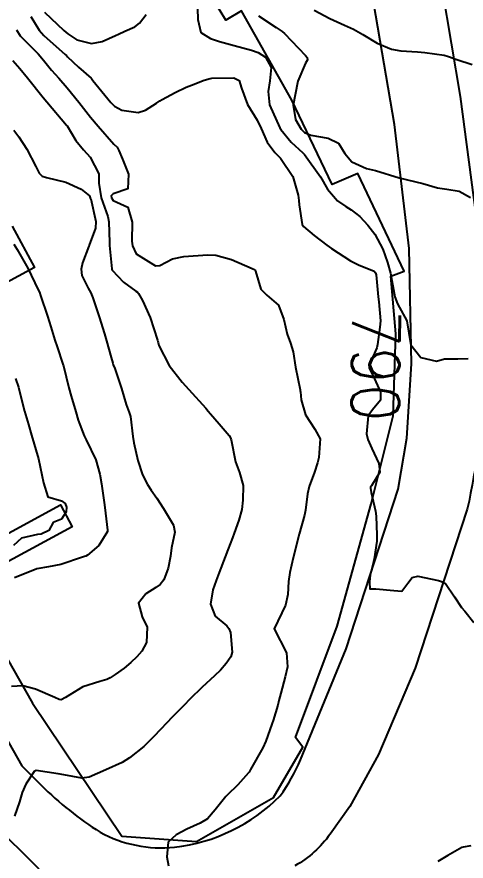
# Model space of a CAD drawing. Header units: metres. Extents: x 318500 to 325275, y 7408834 to 7428799.
# Drawn here: x 322560 to 322597.7, y 7421543.2 to 7421614.1 of the extents above; entities that cross this region are included whole.
import ezdxf
from ezdxf.enums import TextEntityAlignment as Align

# ---------------------------------------------------------------- set-up
doc = ezdxf.new("R2010")
doc.units = ezdxf.units.M
doc.header["$MEASUREMENT"] = 0
for name, color, linetype in [('Cotas', 45, 'Continuous'), ('Curvas de Nivel 1m', 11, 'Continuous'), ('Curvas de Nivel 5m', 15, 'Continuous'), ('Edificações', 30, 'Continuous'), ('Vias Primárias', 230, 'Continuous')]:
    doc.layers.add(name, color=color, linetype=linetype)
doc.styles.add('Style-STANDARD', font='STANDARD.shx')

msp = doc.modelspace()

# ---------------------------------------------------------------- linework, layer by layer
at = {"layer": 'Curvas de Nivel 1m', "flags": 128}
for points, elevation in [([(322562.273, 7421614.484), (322563.922, 7421612.945), (322564.246, 7421612.673), (322564.992, 7421612.175), (322566.234, 7421611.862), (322567.123, 7421612.014), (322568.244, 7421612.513), (322568.495, 7421612.638), (322569.049, 7421612.878), (322569.862, 7421613.26), (322570.26, 7421613.553), (322570.841, 7421614.282)], 789), ([(322575.15, 7421614.797), (322575.179, 7421613.883), (322575.428, 7421612.792), (322576.242, 7421612.267), (322576.984, 7421612.024), (322578.234, 7421611.676), (322579.666, 7421611.298), (322580.226, 7421611.103), (322580.868, 7421610.72), (322581.34, 7421609.842), (322581.227, 7421608.715), (322581.072, 7421607.832), (322581.189, 7421606.715), (322582.068, 7421604.774), (322582.105, 7421604.701), (322582.118, 7421604.678), (322582.139, 7421604.646), (322583.024, 7421603.581), (322583.985, 7421602.672), (322584.118, 7421602.538), (322585.467, 7421600.656), (322586.075, 7421599.621), (322586.904, 7421598.637), (322587.606, 7421598.178), (322588.053, 7421597.898), (322588.769, 7421597.331), (322589.452, 7421596.599), (322590.029, 7421595.844), (322590.703, 7421594.583), (322591.1, 7421593.478), (322591.354, 7421592.576), (322591.653, 7421590.885), (322591.711, 7421590.572), (322591.952, 7421590.006), (322592.727, 7421588.558), (322592.904, 7421587.54), (322593.076, 7421586.553), (322593.894, 7421585.487), (322595.233, 7421585.177), (322595.893, 7421585.381), (322597, 7421585.393), (322597.894, 7421585.42)], 789), ([(322580.272, 7421614.188), (322581.763, 7421613.201), (322582.253, 7421612.869), (322582.454, 7421612.697), (322584.223, 7421610.842), (322584.348, 7421610.669), (322584.395, 7421610.492), (322584.215, 7421610.195), (322583.564, 7421608.68), (322583.334, 7421607.532), (322583.189, 7421606.685), (322583.372, 7421605.462), (322583.846, 7421604.674), (322583.978, 7421604.512), (322584.137, 7421604.383), (322584.654, 7421604.145), (322586.132, 7421603.895), (322586.978, 7421603.486), (322587.521, 7421602.629), (322588.109, 7421601.918), (322589.33, 7421601.373), (322590.099, 7421601.203), (322592.09, 7421600.57), (322594.083, 7421600.102), (322595.297, 7421599.741), (322596.081, 7421599.638), (322597.114, 7421599.465), (322598.074, 7421598.914)], 788), ([(322584.951, 7421614.663), (322586.269, 7421613.94), (322587.491, 7421613.402), (322588.257, 7421613.055), (322589.03, 7421612.608), (322590.239, 7421611.888), (322591.433, 7421611.377), (322592.23, 7421611.235), (322593.615, 7421611.164), (322594.228, 7421611.094), (322595.871, 7421610.869), (322596.224, 7421610.771), (322596.936, 7421610.503), (322598.216, 7421610.101)], 787), ([(322559.928, 7421612.995), (322560.242, 7421612.487), (322561.757, 7421610.975), (322562.215, 7421610.449), (322562.867, 7421609.62), (322563.478, 7421608.951), (322564.188, 7421608.146), (322565.162, 7421606.925), (322566.151, 7421605.672), (322566.781, 7421604.904), (322568.125, 7421603.415), (322568.381, 7421603.144), (322568.539, 7421602.884), (322568.84, 7421602.148), (322569.34, 7421600.871), (322569.282, 7421599.661), (322568.065, 7421599.229), (322567.884, 7421599.071), (322567.904, 7421598.892), (322568.058, 7421598.668), (322569.3, 7421598.119), (322569.65, 7421596.866), (322569.617, 7421595.265), (322569.675, 7421594.865), (322570, 7421594.206), (322571.625, 7421593.196), (322571.986, 7421593.203), (322573.043, 7421593.77), (322573.997, 7421593.975), (322574.769, 7421594.028), (322576, 7421594.121), (322576.687, 7421594.083), (322577.995, 7421593.722), (322579.747, 7421592.969), (322579.982, 7421592.839), (322580.026, 7421592.729), (322580.465, 7421591.223), (322580.969, 7421590.715), (322581.948, 7421589.891), (322582.406, 7421588.693), (322582.674, 7421587.451), (322582.943, 7421586.684), (322583.186, 7421585.967), (322583.386, 7421584.677), (322583.753, 7421582.77), (322583.779, 7421582.671), (322583.791, 7421582.613), (322583.843, 7421581.945), (322584.21, 7421580.666), (322585.005, 7421579.465), (322585.446, 7421578.654), (322585.326, 7421577.105), (322585.219, 7421576.656), (322584.967, 7421575.863), (322584.518, 7421574.662), (322584.37, 7421574.034), (322584.21, 7421572.665), (322584.133, 7421572.247), (322583.69, 7421570.67), (322583.187, 7421568.677), (322582.899, 7421567.434), (322582.78, 7421566.683), (322582.723, 7421565.584), (322582.544, 7421564.686), (322581.59, 7421562.7), (322582.62, 7421560.684), (322582.713, 7421559.511), (322582.514, 7421558.685), (322582.144, 7421557.318), (322581.988, 7421556.693), (322581.886, 7421556.313), (322581.485, 7421555.025), (322581.405, 7421554.777), (322581.382, 7421554.701), (322580.893, 7421553.274), (322580.632, 7421552.712), (322579.592, 7421550.888), (322579.505, 7421550.729), (322579.478, 7421550.681), (322579.428, 7421550.614), (322578.534, 7421549.613), (322577.632, 7421548.747), (322577.516, 7421548.63), (322577.396, 7421548.483), (322576.639, 7421547.503), (322575.976, 7421546.771), (322575.366, 7421546.391), (322574.248, 7421545.904), (322573.356, 7421545.407), (322572.663, 7421544.81), (322572.564, 7421543.579), (322572.694, 7421542.809)], 791), ([(322559.629, 7421610.414), (322560.208, 7421609.745), (322560.868, 7421608.983), (322562.175, 7421607.332), (322562.478, 7421606.965), (322564.141, 7421605.001), (322564.181, 7421604.939), (322564.922, 7421603.722), (322565.575, 7421602.918), (322566.111, 7421602.314), (322566.846, 7421600.902), (322566.855, 7421600.125), (322567.053, 7421598.9), (322567.604, 7421597.335), (322567.705, 7421596.893), (322567.759, 7421595.147), (322567.76, 7421594.892), (322567.933, 7421592.939), (322567.942, 7421592.89), (322567.979, 7421592.826), (322568.911, 7421591.817), (322569.962, 7421591.066), (322570.086, 7421590.983), (322570.187, 7421590.857), (322570.517, 7421590.286), (322571.168, 7421588.841), (322571.774, 7421586.959), (322571.817, 7421586.831), (322571.83, 7421586.762), (322571.897, 7421586.505), (322572.773, 7421584.821), (322573.859, 7421583.41), (322574.407, 7421582.802), (322575.827, 7421581.248), (322576.045, 7421580.999), (322576.241, 7421580.774), (322576.97, 7421579.916), (322577.803, 7421578.939), (322577.914, 7421578.749), (322577.966, 7421578.58), (322578.334, 7421576.744), (322578.658, 7421575.844), (322578.972, 7421574.738), (322578.961, 7421573.508), (322578.859, 7421572.739), (322578.618, 7421571.829), (322578.222, 7421570.745), (322578.076, 7421570.356), (322577.676, 7421569.331), (322577.452, 7421568.753), (322576.963, 7421567.447), (322576.702, 7421566.764), (322576.419, 7421565.977), (322576.229, 7421564.771), (322576.619, 7421563.784), (322577.592, 7421562.949), (322577.765, 7421562.748), (322577.917, 7421562.414), (322578.06, 7421560.745), (322577.945, 7421560.356), (322577.546, 7421559.794), (322577.067, 7421559.228), (322576.579, 7421558.764), (322575.52, 7421557.819), (322574.499, 7421556.795), (322574.014, 7421556.291), (322573.495, 7421555.778), (322573.008, 7421555.287), (322572.557, 7421554.814), (322572.033, 7421554.261), (322571.462, 7421553.663), (322571.049, 7421553.244), (322570.618, 7421552.842), (322569.44, 7421551.866), (322568.814, 7421551.489), (322567.43, 7421550.88), (322566.052, 7421550.269), (322565.419, 7421550.16), (322563.915, 7421550.44), (322563.424, 7421550.549), (322561.572, 7421550.814), (322561.427, 7421550.735), (322560.724, 7421549.656), (322560.402, 7421548.975), (322560.173, 7421548.193), (322559.753, 7421546.984)], 792), ([(322559.712, 7421604.573), (322560.13, 7421604.016), (322560.791, 7421602.983), (322561.55, 7421601.524), (322561.851, 7421600.972), (322562.086, 7421600.727), (322562.457, 7421600.592), (322564.079, 7421600.225), (322565.363, 7421599.629), (322566.062, 7421599.062), (322566.135, 7421598.909), (322566.166, 7421598.802), (322566.589, 7421596.905), (322566.579, 7421596.358), (322566.033, 7421594.91), (322566.028, 7421594.892), (322566.009, 7421594.834), (322565.476, 7421593.43), (322565.361, 7421592.919), (322565.425, 7421592.368), (322565.964, 7421591.311), (322566.188, 7421590.908), (322566.355, 7421590.505), (322566.879, 7421588.901), (322567.329, 7421587.476), (322567.503, 7421586.894), (322567.886, 7421585.495), (322568.021, 7421585.028), (322568.066, 7421584.887), (322568.196, 7421584.564), (322568.75, 7421582.876), (322569.161, 7421581.539), (322569.411, 7421580.866), (322569.499, 7421580.547), (322569.711, 7421578.861), (322569.792, 7421578.334), (322570.134, 7421576.855), (322570.531, 7421575.627), (322570.931, 7421574.842), (322571.259, 7421574.353), (322571.733, 7421573.691), (322572.289, 7421572.824), (322573.111, 7421571.404), (322573.236, 7421570.815), (322572.97, 7421569.524), (322572.87, 7421568.818), (322572.668, 7421567.807), (322572.318, 7421566.823), (322572.017, 7421566.443), (322571.63, 7421566.176), (322570.81, 7421565.654), (322570.173, 7421564.852), (322570.481, 7421563.729), (322570.92, 7421562.84), (322570.852, 7421561.56), (322570.45, 7421560.847), (322570.033, 7421560.373), (322569.545, 7421559.88), (322568.993, 7421559.411), (322568.217, 7421558.873), (322567.807, 7421558.597), (322567.526, 7421558.456), (322566.933, 7421558.297), (322565.519, 7421557.829), (322564.043, 7421556.932), (322563.697, 7421556.748), (322563.508, 7421556.775), (322563.155, 7421556.944), (322561.517, 7421557.645), (322560.462, 7421557.919), (322559.519, 7421557.873)], 793), ([(322559.699, 7421594.995), (322560.003, 7421594.554), (322560.899, 7421592.981), (322561.753, 7421591.181), (322561.853, 7421590.971), (322561.956, 7421590.703), (322562.533, 7421588.961), (322562.82, 7421588.053), (322563.167, 7421586.951), (322563.346, 7421586.4), (322563.83, 7421584.941), (322563.878, 7421584.779), (322564.34, 7421582.933), (322564.528, 7421582.241), (322564.907, 7421580.924), (322565.123, 7421580.23), (322565.622, 7421578.913), (322565.795, 7421578.567), (322566.608, 7421576.902), (322566.948, 7421575.702), (322567.088, 7421574.897), (322567.302, 7421573.316), (322567.351, 7421572.894), (322567.586, 7421570.997), (322567.567, 7421570.891), (322566.851, 7421569.72), (322565.901, 7421568.908), (322565.754, 7421568.814), (322565.659, 7421568.787), (322565.484, 7421568.738), (322563.652, 7421568.107), (322562.619, 7421567.92), (322561.648, 7421567.743), (322559.759, 7421566.988)], 794)]:
    msp.add_lwpolyline(points, dxfattribs=dict(at, elevation=elevation))
at = {"layer": 'Curvas de Nivel 5m', "flags": 128}
for points, elevation in [([(322561.138, 7421614.11), (322561.831, 7421612.974), (322562.243, 7421612.521), (322564.024, 7421610.943), (322564.122, 7421610.844), (322564.218, 7421610.747), (322565.153, 7421609.869), (322566.2, 7421608.934), (322566.223, 7421608.91), (322566.358, 7421608.748), (322567.846, 7421606.893), (322568.165, 7421606.584), (322568.785, 7421606.256), (322570.158, 7421606.07), (322570.761, 7421606.251), (322571.704, 7421606.837), (322571.978, 7421607.028), (322572.175, 7421607.162), (322573.251, 7421607.752), (322574.191, 7421608.185), (322574.634, 7421608.363), (322575.703, 7421608.787), (322576.201, 7421608.917), (322576.358, 7421608.934), (322578.202, 7421608.968), (322578.633, 7421608.746), (322578.843, 7421608.091), (322579.344, 7421606.738), (322580.15, 7421605.425), (322580.496, 7421604.725), (322580.984, 7421603.572), (322581.645, 7421602.707), (322582.113, 7421602.23), (322583.154, 7421600.684), (322583.612, 7421599.132), (322583.655, 7421598.676), (322583.694, 7421598.313), (322583.948, 7421596.671), (322584.037, 7421596.493), (322584.952, 7421595.735), (322586.014, 7421594.929), (322586.412, 7421594.644), (322587.995, 7421593.602), (322588.656, 7421593.276), (322589.992, 7421592.754), (322590.105, 7421592.589), (322590.141, 7421592.435), (322590.318, 7421590.586), (322590.378, 7421590.162), (322590.512, 7421588.584), (322590.473, 7421588.036), (322590.261, 7421586.586), (322590.201, 7421586.292), (322589.895, 7421585.594), (322589.544, 7421584.936), (322589.571, 7421584.595), (322589.871, 7421584.001), (322590.509, 7421582.583), (322590.506, 7421581.92), (322589.835, 7421581.102), (322589.488, 7421580.595), (322589.332, 7421579.073), (322589.452, 7421578.595), (322589.789, 7421577.854), (322590.385, 7421576.584), (322590.468, 7421575.878), (322589.751, 7421574.713), (322589.688, 7421574.591), (322589.68, 7421574.522), (322589.743, 7421574.146), (322590.092, 7421572.586), (322590.14, 7421572.159), (322590.214, 7421570.585), (322590.21, 7421570.06), (322589.975, 7421568.587), (322589.931, 7421568.322), (322589.649, 7421567.208), (322589.585, 7421566.647), (322589.588, 7421566.591), (322589.632, 7421566.068), (322590.135, 7421566.082), (322591.63, 7421565.931), (322592.311, 7421565.879), (322592.808, 7421566.552), (322593.185, 7421567.009), (322593.649, 7421567.126), (322595.383, 7421566.774), (322595.643, 7421566.693), (322595.972, 7421566.507), (322596.726, 7421565.397), (322597.333, 7421564.493), (322597.607, 7421564.203), (322598.359, 7421563.24)], 790), ([(322559.861, 7421583.734), (322560.1, 7421582.987), (322560.197, 7421582.634), (322560.618, 7421580.982), (322560.933, 7421579.855), (322561.188, 7421578.976), (322561.77, 7421576.97), (322562.214, 7421574.963), (322562.569, 7421573.798), (322563.725, 7421573.466), (322564.032, 7421573.244), (322564.127, 7421572.934), (322564.113, 7421572.535), (322563.705, 7421571.932), (322563.001, 7421571.65), (322562.644, 7421570.956), (322561.992, 7421570.658), (322561.685, 7421570.626), (322560.35, 7421570.313), (322559.671, 7421569.712)], 795), ([(322598.095, 7421544.479), (322597.455, 7421544.382), (322597.348, 7421544.354), (322596.166, 7421543.673), (322595.33, 7421543.177)], 790)]:
    msp.add_lwpolyline(points, dxfattribs=dict(at, elevation=elevation))
at = {"layer": 'Edificações'}
for points in [[(322556.518, 7421564.801), (322561.288, 7421556.472), (322568.78, 7421545.291), (322575.05, 7421544.864), (322581.515, 7421548.556), (322583.978, 7421552.762), (322583.372, 7421553.588), (322586.865, 7421562.937), (322589.74, 7421573.208), (322591.588, 7421580.605), (322591.794, 7421587.484), (322591.38, 7421592.318), (322592.509, 7421592.728), (322588.609, 7421600.934), (322586.45, 7421600.026), (322583.064, 7421607.104), (322578.848, 7421614.597), (322577.53, 7421613.807), (322572.272, 7421622.463)], [(322559.576, 7421596.521), (322561.446, 7421593.061), (322545.172, 7421584.262)], [(322557.083, 7421569.578), (322563.618, 7421573.111), (322564.607, 7421571.283), (322555.636, 7421566.434)]]:
    msp.add_lwpolyline(points, dxfattribs=at)
at = {"layer": 'Vias Primárias'}
for points in [[(323715.644, 7420145.548, 0), (323709.04, 7420132.939)], [(323831.088, 7420001.787, 0), (323833.844, 7420008.443, 0.220888)], [(322658.596, 7421637.925, 0.087189), (322653.451, 7421639.48), (322631.66, 7421644.151), (322600.404, 7421650.855, 0.077827), (322596.085, 7421651.097, 0.135442), (322590.722, 7421649.025, 0.177219), (322588.848, 7421646.178, 0.078375), (322588.623, 7421643.181), (322588.85, 7421641.45), (322590.349, 7421636.504), (322594.327, 7421623.3), (322595.695, 7421616.385), (322597.203, 7421607.415), (322598.864, 7421594.906), (322599.243, 7421586.236), (322599.167, 7421583.601, -0.048018), (322597.808, 7421572.747), (322593.433, 7421559.406), (322590.342, 7421552.162), (322587.932, 7421547.796), (322586.275, 7421545.463, -0.111734), (322583.328, 7421542.821, -0.048911)], [(322523.317, 7421616.519), (322536.574, 7421593.6), (322552.787, 7421564.578), (322560.384, 7421551.205), (322562.004, 7421549.586, 0.056634), (322566.966, 7421545.639, 0.152388), (322573.211, 7421544.382, 0.170699), (322582.075, 7421548.678, 0.059125), (322583.787, 7421551.718), (322587.636, 7421561.034), (322592.005, 7421574.44), (322592.719, 7421578.719), (322593.129, 7421584.956), (322592.925, 7421594.657), (322591.702, 7421605.051), (322588.233, 7421625.349), (322586.497, 7421630.974), (322582.929, 7421639.533), (322578.571, 7421648.46)]]:
    msp.add_lwpolyline(points, format="xyb", dxfattribs=at)
msp.add_lwpolyline([(322561.85, 7421542.52), (322557.863, 7421546.46)], dxfattribs=at)

# ---------------------------------------------------------------- texts
at = {"layer": 'Cotas', "style": 'Style-STANDARD'}
msp.add_text('790', height=4, rotation=269.69464, dxfattribs=at).set_placement((322590.109, 7421584.804, 790), align=Align.MIDDLE_CENTER)

doc.saveas('drawing.dxf')
